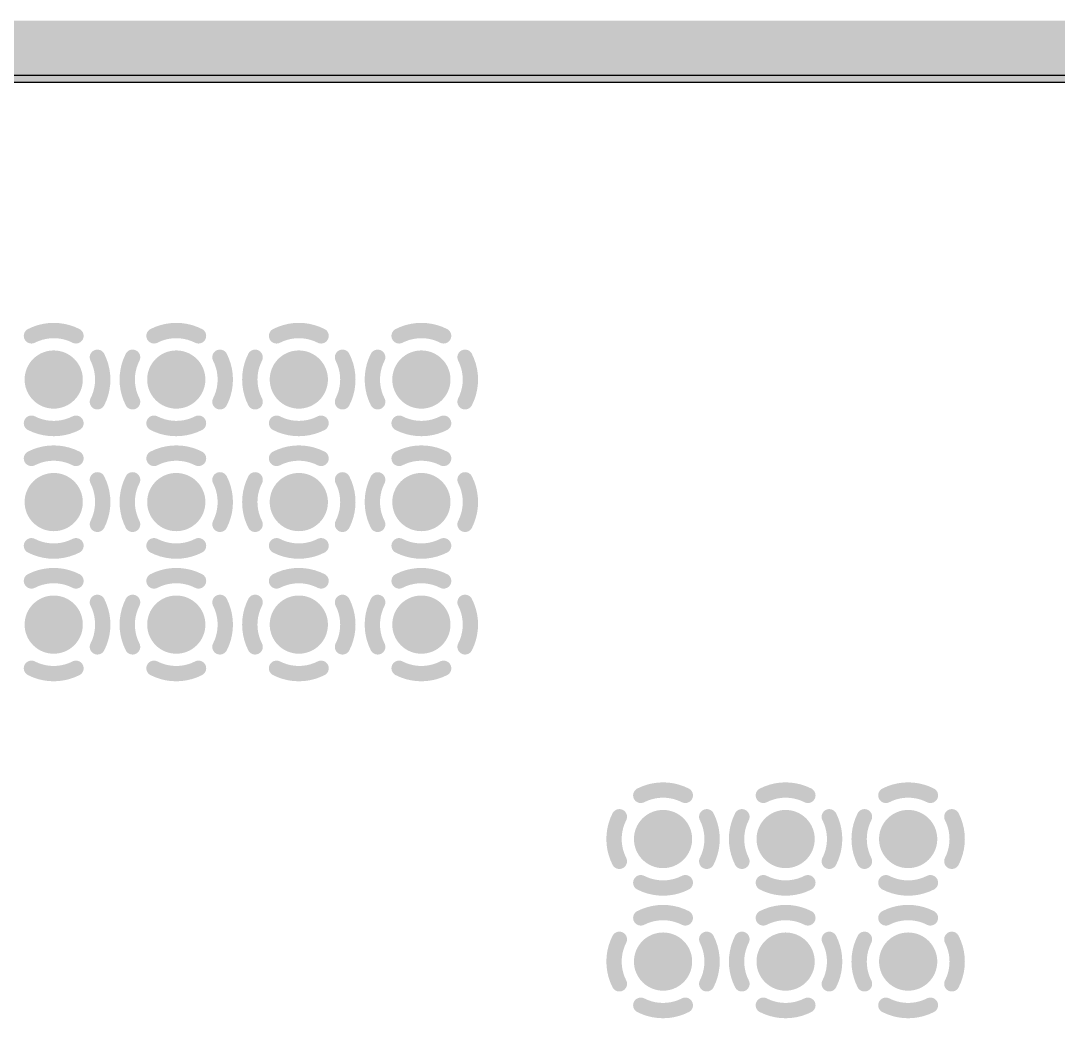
# Model space of a CAD drawing. Header units: millimetres. Extents: x 6.83 to 16.18, y 4.59 to 12.3.
# Drawn here: x 7.731 to 8.408, y 11.647 to 12.298 of the extents above; entities that cross this region are included whole.
import ezdxf

# ---------------------------------------------------------------- set-up
doc = ezdxf.new("R2010")
doc.units = ezdxf.units.MM
doc.header["$MEASUREMENT"] = 0
for name, color, linetype in [('BottomLayer', 5, 'Continuous'), ('BottomSolder', 6, 'Continuous'), ('InternalPlane1', 76, 'Continuous'), ('InternalPlane2', 16, 'Continuous'), ('KeepOutLayer', 6, 'Continuous'), ('Mechanical1', 6, 'Continuous'), ('MultiLayer', 9, 'Continuous'), ('TopLayer', 1, 'Continuous'), ('TopSolder', 216, 'Continuous'), ('ViaHoleLayer', 16, 'Continuous')]:
    doc.layers.add(name, color=color, linetype=linetype)

msp = doc.modelspace()

# ---------------------------------------------------------------- linework, layer by layer
at = {"layer": 'BottomLayer'}
msp.add_line((7.12465, 12.26238), (15.66562, 12.26238), dxfattribs=at)
at = {"layer": 'BottomLayer', "const_width": 0.015}
for points in [[(7.74524, 12.06376, 1), (7.76024, 12.06376, 1)], [(7.82524, 12.06376, 1), (7.84024, 12.06376, 1)], [(7.90524, 12.06376, 1), (7.92024, 12.06376, 1)], [(7.98524, 12.06376, 1), (8.00024, 12.06376, 1)], [(7.74524, 11.98376, 1), (7.76024, 11.98376, 1)], [(7.82524, 11.98376, 1), (7.84024, 11.98376, 1)], [(7.90524, 11.98376, 1), (7.92024, 11.98376, 1)], [(7.98524, 11.98376, 1), (8.00024, 11.98376, 1)], [(7.74524, 11.90376, 1), (7.76024, 11.90376, 1)], [(7.82524, 11.90376, 1), (7.84024, 11.90376, 1)], [(7.90524, 11.90376, 1), (7.92024, 11.90376, 1)], [(7.98524, 11.90376, 1), (8.00024, 11.90376, 1)], [(8.143, 11.76378, 1), (8.158, 11.76378, 1)], [(8.223, 11.76378, 1), (8.238, 11.76378, 1)], [(8.303, 11.76378, 1), (8.318, 11.76378, 1)], [(8.143, 11.68378, 1), (8.158, 11.68378, 1)], [(8.223, 11.68378, 1), (8.238, 11.68378, 1)], [(8.303, 11.68378, 1), (8.318, 11.68378, 1)]]:
    msp.add_lwpolyline(points, format="xyb", close=True, dxfattribs=at)
at = {"layer": 'BottomSolder', "const_width": 0.019}
for points in [[(7.74324, 12.06376, 1), (7.76224, 12.06376, 1)], [(7.82324, 12.06376, 1), (7.84224, 12.06376, 1)], [(7.90324, 12.06376, 1), (7.92224, 12.06376, 1)], [(7.98324, 12.06376, 1), (8.00224, 12.06376, 1)], [(7.74324, 11.98376, 1), (7.76224, 11.98376, 1)], [(7.82324, 11.98376, 1), (7.84224, 11.98376, 1)], [(7.90324, 11.98376, 1), (7.92224, 11.98376, 1)], [(7.98324, 11.98376, 1), (8.00224, 11.98376, 1)], [(7.74324, 11.90376, 1), (7.76224, 11.90376, 1)], [(7.82324, 11.90376, 1), (7.84224, 11.90376, 1)], [(7.90324, 11.90376, 1), (7.92224, 11.90376, 1)], [(7.98324, 11.90376, 1), (8.00224, 11.90376, 1)], [(8.141, 11.76378, 1), (8.16, 11.76378, 1)], [(8.221, 11.76378, 1), (8.24, 11.76378, 1)], [(8.301, 11.76378, 1), (8.32, 11.76378, 1)], [(8.141, 11.68378, 1), (8.16, 11.68378, 1)], [(8.221, 11.68378, 1), (8.24, 11.68378, 1)], [(8.301, 11.68378, 1), (8.32, 11.68378, 1)]]:
    msp.add_lwpolyline(points, format="xyb", close=True, dxfattribs=at)
at = {"layer": 'InternalPlane1'}
msp.add_line((7.12874, 12.25789), (15.66331, 12.25789), dxfattribs=at)
at = {"layer": 'InternalPlane1', "const_width": 0.04}
msp.add_lwpolyline([(7.10864, 12.27799), (15.67164, 12.27799)], dxfattribs=at)
at = {"layer": 'InternalPlane1', "const_width": 0.01}
for points in [[(7.73821, 12.09227, -0.240079), (7.76726, 12.09227)], [(7.81821, 12.09227, -0.240079), (7.84726, 12.09227)], [(7.89821, 12.09227, -0.240079), (7.92726, 12.09227)], [(7.97821, 12.09227, -0.240079), (8.00726, 12.09227)], [(7.78125, 12.07829, -0.240079), (7.78125, 12.04923)], [(7.80422, 12.04923, -0.240079), (7.80422, 12.07829)], [(7.86125, 12.07829, -0.240079), (7.86125, 12.04923)], [(7.88422, 12.04923, -0.240079), (7.88422, 12.07829)], [(7.94125, 12.07829, -0.240079), (7.94125, 12.04923)], [(7.96422, 12.04923, -0.240079), (7.96422, 12.07829)], [(8.02125, 12.07829, -0.240079), (8.02125, 12.04923)], [(7.76726, 12.03525, -0.240079), (7.73821, 12.03525)], [(7.84726, 12.03525, -0.240079), (7.81821, 12.03525)], [(7.92726, 12.03525, -0.240079), (7.89821, 12.03525)], [(8.00726, 12.03525, -0.240079), (7.97821, 12.03525)], [(7.73821, 12.01227, -0.240079), (7.76726, 12.01227)], [(7.81821, 12.01227, -0.240079), (7.84726, 12.01227)], [(7.89821, 12.01227, -0.240079), (7.92726, 12.01227)], [(7.97821, 12.01227, -0.240079), (8.00726, 12.01227)], [(7.78125, 11.99829, -0.240079), (7.78125, 11.96923)], [(7.80422, 11.96923, -0.240079), (7.80422, 11.99829)], [(7.86125, 11.99829, -0.240079), (7.86125, 11.96923)], [(7.88422, 11.96923, -0.240079), (7.88422, 11.99829)], [(7.94125, 11.99829, -0.240079), (7.94125, 11.96923)], [(7.96422, 11.96923, -0.240079), (7.96422, 11.99829)], [(8.02125, 11.99829, -0.240079), (8.02125, 11.96923)], [(7.76726, 11.95525, -0.240079), (7.73821, 11.95525)], [(7.84726, 11.95525, -0.240079), (7.81821, 11.95525)], [(7.92726, 11.95525, -0.240079), (7.89821, 11.95525)], [(8.00726, 11.95525, -0.240079), (7.97821, 11.95525)], [(7.73821, 11.93227, -0.240079), (7.76726, 11.93227)], [(7.81821, 11.93227, -0.240079), (7.84726, 11.93227)], [(7.89821, 11.93227, -0.240079), (7.92726, 11.93227)], [(7.97821, 11.93227, -0.240079), (8.00726, 11.93227)], [(7.78125, 11.91829, -0.240079), (7.78125, 11.88923)], [(7.80422, 11.88923, -0.240079), (7.80422, 11.91829)], [(7.86125, 11.91829, -0.240079), (7.86125, 11.88923)], [(7.88422, 11.88923, -0.240079), (7.88422, 11.91829)], [(7.94125, 11.91829, -0.240079), (7.94125, 11.88923)], [(7.96422, 11.88923, -0.240079), (7.96422, 11.91829)], [(8.02125, 11.91829, -0.240079), (8.02125, 11.88923)], [(7.76726, 11.87525, -0.240079), (7.73821, 11.87525)], [(7.84726, 11.87525, -0.240079), (7.81821, 11.87525)], [(7.92726, 11.87525, -0.240079), (7.89821, 11.87525)], [(8.00726, 11.87525, -0.240079), (7.97821, 11.87525)], [(8.13597, 11.79229, -0.240079), (8.16502, 11.79229)], [(8.21597, 11.79229, -0.240079), (8.24502, 11.79229)], [(8.29597, 11.79229, -0.240079), (8.32502, 11.79229)], [(8.12198, 11.74925, -0.240079), (8.12198, 11.77831)], [(8.17901, 11.77831, -0.240079), (8.17901, 11.74925)], [(8.20198, 11.74925, -0.240079), (8.20198, 11.77831)], [(8.25901, 11.77831, -0.240079), (8.25901, 11.74925)], [(8.28198, 11.74925, -0.240079), (8.28198, 11.77831)], [(8.33901, 11.77831, -0.240079), (8.33901, 11.74925)], [(8.16502, 11.73527, -0.240079), (8.13597, 11.73527)], [(8.24502, 11.73527, -0.240079), (8.21597, 11.73527)], [(8.32502, 11.73527, -0.240079), (8.29597, 11.73527)], [(8.13597, 11.71229, -0.240079), (8.16502, 11.71229)], [(8.21597, 11.71229, -0.240079), (8.24502, 11.71229)], [(8.29597, 11.71229, -0.240079), (8.32502, 11.71229)], [(8.12198, 11.66925, -0.240079), (8.12198, 11.69831)], [(8.17901, 11.69831, -0.240079), (8.17901, 11.66925)], [(8.20198, 11.66925, -0.240079), (8.20198, 11.69831)], [(8.25901, 11.69831, -0.240079), (8.25901, 11.66925)], [(8.28198, 11.66925, -0.240079), (8.28198, 11.69831)], [(8.33901, 11.69831, -0.240079), (8.33901, 11.66925)], [(8.16502, 11.65527, -0.240079), (8.13597, 11.65527)], [(8.24502, 11.65527, -0.240079), (8.21597, 11.65527)], [(8.32502, 11.65527, -0.240079), (8.29597, 11.65527)]]:
    msp.add_lwpolyline(points, format="xyb", dxfattribs=at)
at = {"layer": 'InternalPlane1', "const_width": 0.005}
for points in [[(7.73571, 12.09227, 1), (7.74071, 12.09227, 1)], [(7.76476, 12.09227, 1), (7.76976, 12.09227, 1)], [(7.81571, 12.09227, 1), (7.82071, 12.09227, 1)], [(7.84476, 12.09227, 1), (7.84976, 12.09227, 1)], [(7.89571, 12.09227, 1), (7.90071, 12.09227, 1)], [(7.92476, 12.09227, 1), (7.92976, 12.09227, 1)], [(7.97571, 12.09227, 1), (7.98071, 12.09227, 1)], [(8.00476, 12.09227, 1), (8.00976, 12.09227, 1)], [(7.77875, 12.07829, 1), (7.78375, 12.07829, 1)], [(7.80172, 12.07829, 1), (7.80672, 12.07829, 1)], [(7.85875, 12.07829, 1), (7.86375, 12.07829, 1)], [(7.88172, 12.07829, 1), (7.88672, 12.07829, 1)], [(7.93875, 12.07829, 1), (7.94375, 12.07829, 1)], [(7.96172, 12.07829, 1), (7.96672, 12.07829, 1)], [(8.01875, 12.07829, 1), (8.02375, 12.07829, 1)], [(7.77875, 12.04923, 1), (7.78375, 12.04923, 1)], [(7.80172, 12.04923, 1), (7.80672, 12.04923, 1)], [(7.85875, 12.04923, 1), (7.86375, 12.04923, 1)], [(7.88172, 12.04923, 1), (7.88672, 12.04923, 1)], [(7.93875, 12.04923, 1), (7.94375, 12.04923, 1)], [(7.96172, 12.04923, 1), (7.96672, 12.04923, 1)], [(8.01875, 12.04923, 1), (8.02375, 12.04923, 1)], [(7.73571, 12.03525, 1), (7.74071, 12.03525, 1)], [(7.76476, 12.03525, 1), (7.76976, 12.03525, 1)], [(7.81571, 12.03525, 1), (7.82071, 12.03525, 1)], [(7.84476, 12.03525, 1), (7.84976, 12.03525, 1)], [(7.89571, 12.03525, 1), (7.90071, 12.03525, 1)], [(7.92476, 12.03525, 1), (7.92976, 12.03525, 1)], [(7.97571, 12.03525, 1), (7.98071, 12.03525, 1)], [(8.00476, 12.03525, 1), (8.00976, 12.03525, 1)], [(7.73571, 12.01227, 1), (7.74071, 12.01227, 1)], [(7.76476, 12.01227, 1), (7.76976, 12.01227, 1)], [(7.81571, 12.01227, 1), (7.82071, 12.01227, 1)], [(7.84476, 12.01227, 1), (7.84976, 12.01227, 1)], [(7.89571, 12.01227, 1), (7.90071, 12.01227, 1)], [(7.92476, 12.01227, 1), (7.92976, 12.01227, 1)], [(7.97571, 12.01227, 1), (7.98071, 12.01227, 1)], [(8.00476, 12.01227, 1), (8.00976, 12.01227, 1)], [(7.77875, 11.99829, 1), (7.78375, 11.99829, 1)], [(7.80172, 11.99829, 1), (7.80672, 11.99829, 1)], [(7.85875, 11.99829, 1), (7.86375, 11.99829, 1)], [(7.88172, 11.99829, 1), (7.88672, 11.99829, 1)], [(7.93875, 11.99829, 1), (7.94375, 11.99829, 1)], [(7.96172, 11.99829, 1), (7.96672, 11.99829, 1)], [(8.01875, 11.99829, 1), (8.02375, 11.99829, 1)], [(7.77875, 11.96923, 1), (7.78375, 11.96923, 1)], [(7.80172, 11.96923, 1), (7.80672, 11.96923, 1)], [(7.85875, 11.96923, 1), (7.86375, 11.96923, 1)], [(7.88172, 11.96923, 1), (7.88672, 11.96923, 1)], [(7.93875, 11.96923, 1), (7.94375, 11.96923, 1)], [(7.96172, 11.96923, 1), (7.96672, 11.96923, 1)], [(8.01875, 11.96923, 1), (8.02375, 11.96923, 1)], [(7.73571, 11.95525, 1), (7.74071, 11.95525, 1)], [(7.76476, 11.95525, 1), (7.76976, 11.95525, 1)], [(7.81571, 11.95525, 1), (7.82071, 11.95525, 1)], [(7.84476, 11.95525, 1), (7.84976, 11.95525, 1)], [(7.89571, 11.95525, 1), (7.90071, 11.95525, 1)], [(7.92476, 11.95525, 1), (7.92976, 11.95525, 1)], [(7.97571, 11.95525, 1), (7.98071, 11.95525, 1)], [(8.00476, 11.95525, 1), (8.00976, 11.95525, 1)], [(7.73571, 11.93227, 1), (7.74071, 11.93227, 1)], [(7.76476, 11.93227, 1), (7.76976, 11.93227, 1)], [(7.81571, 11.93227, 1), (7.82071, 11.93227, 1)], [(7.84476, 11.93227, 1), (7.84976, 11.93227, 1)], [(7.89571, 11.93227, 1), (7.90071, 11.93227, 1)], [(7.92476, 11.93227, 1), (7.92976, 11.93227, 1)], [(7.97571, 11.93227, 1), (7.98071, 11.93227, 1)], [(8.00476, 11.93227, 1), (8.00976, 11.93227, 1)], [(7.77875, 11.91829, 1), (7.78375, 11.91829, 1)], [(7.80172, 11.91829, 1), (7.80672, 11.91829, 1)], [(7.85875, 11.91829, 1), (7.86375, 11.91829, 1)], [(7.88172, 11.91829, 1), (7.88672, 11.91829, 1)], [(7.93875, 11.91829, 1), (7.94375, 11.91829, 1)], [(7.96172, 11.91829, 1), (7.96672, 11.91829, 1)], [(8.01875, 11.91829, 1), (8.02375, 11.91829, 1)], [(7.77875, 11.88923, 1), (7.78375, 11.88923, 1)], [(7.80172, 11.88923, 1), (7.80672, 11.88923, 1)], [(7.85875, 11.88923, 1), (7.86375, 11.88923, 1)], [(7.88172, 11.88923, 1), (7.88672, 11.88923, 1)], [(7.93875, 11.88923, 1), (7.94375, 11.88923, 1)], [(7.96172, 11.88923, 1), (7.96672, 11.88923, 1)], [(8.01875, 11.88923, 1), (8.02375, 11.88923, 1)], [(7.73571, 11.87525, 1), (7.74071, 11.87525, 1)], [(7.76476, 11.87525, 1), (7.76976, 11.87525, 1)], [(7.81571, 11.87525, 1), (7.82071, 11.87525, 1)], [(7.84476, 11.87525, 1), (7.84976, 11.87525, 1)], [(7.89571, 11.87525, 1), (7.90071, 11.87525, 1)], [(7.92476, 11.87525, 1), (7.92976, 11.87525, 1)], [(7.97571, 11.87525, 1), (7.98071, 11.87525, 1)], [(8.00476, 11.87525, 1), (8.00976, 11.87525, 1)], [(8.13347, 11.79229, 1), (8.13847, 11.79229, 1)], [(8.16252, 11.79229, 1), (8.16752, 11.79229, 1)], [(8.21347, 11.79229, 1), (8.21847, 11.79229, 1)], [(8.24252, 11.79229, 1), (8.24752, 11.79229, 1)], [(8.29347, 11.79229, 1), (8.29847, 11.79229, 1)], [(8.32252, 11.79229, 1), (8.32752, 11.79229, 1)], [(8.11948, 11.77831, 1), (8.12448, 11.77831, 1)], [(8.17651, 11.77831, 1), (8.18151, 11.77831, 1)], [(8.19948, 11.77831, 1), (8.20448, 11.77831, 1)], [(8.25651, 11.77831, 1), (8.26151, 11.77831, 1)], [(8.27948, 11.77831, 1), (8.28448, 11.77831, 1)], [(8.33651, 11.77831, 1), (8.34151, 11.77831, 1)], [(8.11948, 11.74925, 1), (8.12448, 11.74925, 1)], [(8.17651, 11.74925, 1), (8.18151, 11.74925, 1)], [(8.19948, 11.74925, 1), (8.20448, 11.74925, 1)], [(8.25651, 11.74925, 1), (8.26151, 11.74925, 1)], [(8.27948, 11.74925, 1), (8.28448, 11.74925, 1)], [(8.33651, 11.74925, 1), (8.34151, 11.74925, 1)], [(8.13347, 11.73527, 1), (8.13847, 11.73527, 1)], [(8.16252, 11.73527, 1), (8.16752, 11.73527, 1)], [(8.21347, 11.73527, 1), (8.21847, 11.73527, 1)], [(8.24252, 11.73527, 1), (8.24752, 11.73527, 1)], [(8.29347, 11.73527, 1), (8.29847, 11.73527, 1)], [(8.32252, 11.73527, 1), (8.32752, 11.73527, 1)], [(8.13347, 11.71229, 1), (8.13847, 11.71229, 1)], [(8.16252, 11.71229, 1), (8.16752, 11.71229, 1)], [(8.21347, 11.71229, 1), (8.21847, 11.71229, 1)], [(8.24252, 11.71229, 1), (8.24752, 11.71229, 1)], [(8.29347, 11.71229, 1), (8.29847, 11.71229, 1)], [(8.32252, 11.71229, 1), (8.32752, 11.71229, 1)], [(8.11948, 11.69831, 1), (8.12448, 11.69831, 1)], [(8.17651, 11.69831, 1), (8.18151, 11.69831, 1)], [(8.19948, 11.69831, 1), (8.20448, 11.69831, 1)], [(8.25651, 11.69831, 1), (8.26151, 11.69831, 1)], [(8.27948, 11.69831, 1), (8.28448, 11.69831, 1)], [(8.33651, 11.69831, 1), (8.34151, 11.69831, 1)], [(8.11948, 11.66925, 1), (8.12448, 11.66925, 1)], [(8.17651, 11.66925, 1), (8.18151, 11.66925, 1)], [(8.19948, 11.66925, 1), (8.20448, 11.66925, 1)], [(8.25651, 11.66925, 1), (8.26151, 11.66925, 1)], [(8.27948, 11.66925, 1), (8.28448, 11.66925, 1)], [(8.33651, 11.66925, 1), (8.34151, 11.66925, 1)], [(8.13347, 11.65527, 1), (8.13847, 11.65527, 1)], [(8.16252, 11.65527, 1), (8.16752, 11.65527, 1)], [(8.21347, 11.65527, 1), (8.21847, 11.65527, 1)], [(8.24252, 11.65527, 1), (8.24752, 11.65527, 1)], [(8.29347, 11.65527, 1), (8.29847, 11.65527, 1)], [(8.32252, 11.65527, 1), (8.32752, 11.65527, 1)]]:
    msp.add_lwpolyline(points, format="xyb", close=True, dxfattribs=at)
at = {"layer": 'InternalPlane2'}
msp.add_line((7.12874, 12.25789), (15.66331, 12.25789), dxfattribs=at)
at = {"layer": 'InternalPlane2', "const_width": 0.04}
msp.add_lwpolyline([(7.10864, 12.27799), (15.67164, 12.27799)], dxfattribs=at)
at = {"layer": 'InternalPlane2', "const_width": 0.01}
for points in [[(7.73821, 12.09227, -0.240079), (7.76726, 12.09227)], [(7.81821, 12.09227, -0.240079), (7.84726, 12.09227)], [(7.89821, 12.09227, -0.240079), (7.92726, 12.09227)], [(7.97821, 12.09227, -0.240079), (8.00726, 12.09227)], [(7.78125, 12.07829, -0.240079), (7.78125, 12.04923)], [(7.80422, 12.04923, -0.240079), (7.80422, 12.07829)], [(7.86125, 12.07829, -0.240079), (7.86125, 12.04923)], [(7.88422, 12.04923, -0.240079), (7.88422, 12.07829)], [(7.94125, 12.07829, -0.240079), (7.94125, 12.04923)], [(7.96422, 12.04923, -0.240079), (7.96422, 12.07829)], [(8.02125, 12.07829, -0.240079), (8.02125, 12.04923)], [(7.76726, 12.03525, -0.240079), (7.73821, 12.03525)], [(7.84726, 12.03525, -0.240079), (7.81821, 12.03525)], [(7.92726, 12.03525, -0.240079), (7.89821, 12.03525)], [(8.00726, 12.03525, -0.240079), (7.97821, 12.03525)], [(7.73821, 12.01227, -0.240079), (7.76726, 12.01227)], [(7.81821, 12.01227, -0.240079), (7.84726, 12.01227)], [(7.89821, 12.01227, -0.240079), (7.92726, 12.01227)], [(7.97821, 12.01227, -0.240079), (8.00726, 12.01227)], [(7.78125, 11.99829, -0.240079), (7.78125, 11.96923)], [(7.80422, 11.96923, -0.240079), (7.80422, 11.99829)], [(7.86125, 11.99829, -0.240079), (7.86125, 11.96923)], [(7.88422, 11.96923, -0.240079), (7.88422, 11.99829)], [(7.94125, 11.99829, -0.240079), (7.94125, 11.96923)], [(7.96422, 11.96923, -0.240079), (7.96422, 11.99829)], [(8.02125, 11.99829, -0.240079), (8.02125, 11.96923)], [(7.76726, 11.95525, -0.240079), (7.73821, 11.95525)], [(7.84726, 11.95525, -0.240079), (7.81821, 11.95525)], [(7.92726, 11.95525, -0.240079), (7.89821, 11.95525)], [(8.00726, 11.95525, -0.240079), (7.97821, 11.95525)], [(7.73821, 11.93227, -0.240079), (7.76726, 11.93227)], [(7.81821, 11.93227, -0.240079), (7.84726, 11.93227)], [(7.89821, 11.93227, -0.240079), (7.92726, 11.93227)], [(7.97821, 11.93227, -0.240079), (8.00726, 11.93227)], [(7.78125, 11.91829, -0.240079), (7.78125, 11.88923)], [(7.80422, 11.88923, -0.240079), (7.80422, 11.91829)], [(7.86125, 11.91829, -0.240079), (7.86125, 11.88923)], [(7.88422, 11.88923, -0.240079), (7.88422, 11.91829)], [(7.94125, 11.91829, -0.240079), (7.94125, 11.88923)], [(7.96422, 11.88923, -0.240079), (7.96422, 11.91829)], [(8.02125, 11.91829, -0.240079), (8.02125, 11.88923)], [(7.76726, 11.87525, -0.240079), (7.73821, 11.87525)], [(7.84726, 11.87525, -0.240079), (7.81821, 11.87525)], [(7.92726, 11.87525, -0.240079), (7.89821, 11.87525)], [(8.00726, 11.87525, -0.240079), (7.97821, 11.87525)], [(8.13597, 11.79229, -0.240079), (8.16502, 11.79229)], [(8.21597, 11.79229, -0.240079), (8.24502, 11.79229)], [(8.29597, 11.79229, -0.240079), (8.32502, 11.79229)], [(8.12198, 11.74925, -0.240079), (8.12198, 11.77831)], [(8.17901, 11.77831, -0.240079), (8.17901, 11.74925)], [(8.20198, 11.74925, -0.240079), (8.20198, 11.77831)], [(8.25901, 11.77831, -0.240079), (8.25901, 11.74925)], [(8.28198, 11.74925, -0.240079), (8.28198, 11.77831)], [(8.33901, 11.77831, -0.240079), (8.33901, 11.74925)], [(8.16502, 11.73527, -0.240079), (8.13597, 11.73527)], [(8.24502, 11.73527, -0.240079), (8.21597, 11.73527)], [(8.32502, 11.73527, -0.240079), (8.29597, 11.73527)], [(8.13597, 11.71229, -0.240079), (8.16502, 11.71229)], [(8.21597, 11.71229, -0.240079), (8.24502, 11.71229)], [(8.29597, 11.71229, -0.240079), (8.32502, 11.71229)], [(8.12198, 11.66925, -0.240079), (8.12198, 11.69831)], [(8.17901, 11.69831, -0.240079), (8.17901, 11.66925)], [(8.20198, 11.66925, -0.240079), (8.20198, 11.69831)], [(8.25901, 11.69831, -0.240079), (8.25901, 11.66925)], [(8.28198, 11.66925, -0.240079), (8.28198, 11.69831)], [(8.33901, 11.69831, -0.240079), (8.33901, 11.66925)], [(8.16502, 11.65527, -0.240079), (8.13597, 11.65527)], [(8.24502, 11.65527, -0.240079), (8.21597, 11.65527)], [(8.32502, 11.65527, -0.240079), (8.29597, 11.65527)]]:
    msp.add_lwpolyline(points, format="xyb", dxfattribs=at)
at = {"layer": 'InternalPlane2', "const_width": 0.005}
for points in [[(7.73571, 12.09227, 1), (7.74071, 12.09227, 1)], [(7.76476, 12.09227, 1), (7.76976, 12.09227, 1)], [(7.81571, 12.09227, 1), (7.82071, 12.09227, 1)], [(7.84476, 12.09227, 1), (7.84976, 12.09227, 1)], [(7.89571, 12.09227, 1), (7.90071, 12.09227, 1)], [(7.92476, 12.09227, 1), (7.92976, 12.09227, 1)], [(7.97571, 12.09227, 1), (7.98071, 12.09227, 1)], [(8.00476, 12.09227, 1), (8.00976, 12.09227, 1)], [(7.77875, 12.07829, 1), (7.78375, 12.07829, 1)], [(7.80172, 12.07829, 1), (7.80672, 12.07829, 1)], [(7.85875, 12.07829, 1), (7.86375, 12.07829, 1)], [(7.88172, 12.07829, 1), (7.88672, 12.07829, 1)], [(7.93875, 12.07829, 1), (7.94375, 12.07829, 1)], [(7.96172, 12.07829, 1), (7.96672, 12.07829, 1)], [(8.01875, 12.07829, 1), (8.02375, 12.07829, 1)], [(7.77875, 12.04923, 1), (7.78375, 12.04923, 1)], [(7.80172, 12.04923, 1), (7.80672, 12.04923, 1)], [(7.85875, 12.04923, 1), (7.86375, 12.04923, 1)], [(7.88172, 12.04923, 1), (7.88672, 12.04923, 1)], [(7.93875, 12.04923, 1), (7.94375, 12.04923, 1)], [(7.96172, 12.04923, 1), (7.96672, 12.04923, 1)], [(8.01875, 12.04923, 1), (8.02375, 12.04923, 1)], [(7.73571, 12.03525, 1), (7.74071, 12.03525, 1)], [(7.76476, 12.03525, 1), (7.76976, 12.03525, 1)], [(7.81571, 12.03525, 1), (7.82071, 12.03525, 1)], [(7.84476, 12.03525, 1), (7.84976, 12.03525, 1)], [(7.89571, 12.03525, 1), (7.90071, 12.03525, 1)], [(7.92476, 12.03525, 1), (7.92976, 12.03525, 1)], [(7.97571, 12.03525, 1), (7.98071, 12.03525, 1)], [(8.00476, 12.03525, 1), (8.00976, 12.03525, 1)], [(7.73571, 12.01227, 1), (7.74071, 12.01227, 1)], [(7.76476, 12.01227, 1), (7.76976, 12.01227, 1)], [(7.81571, 12.01227, 1), (7.82071, 12.01227, 1)], [(7.84476, 12.01227, 1), (7.84976, 12.01227, 1)], [(7.89571, 12.01227, 1), (7.90071, 12.01227, 1)], [(7.92476, 12.01227, 1), (7.92976, 12.01227, 1)], [(7.97571, 12.01227, 1), (7.98071, 12.01227, 1)], [(8.00476, 12.01227, 1), (8.00976, 12.01227, 1)], [(7.77875, 11.99829, 1), (7.78375, 11.99829, 1)], [(7.80172, 11.99829, 1), (7.80672, 11.99829, 1)], [(7.85875, 11.99829, 1), (7.86375, 11.99829, 1)], [(7.88172, 11.99829, 1), (7.88672, 11.99829, 1)], [(7.93875, 11.99829, 1), (7.94375, 11.99829, 1)], [(7.96172, 11.99829, 1), (7.96672, 11.99829, 1)], [(8.01875, 11.99829, 1), (8.02375, 11.99829, 1)], [(7.77875, 11.96923, 1), (7.78375, 11.96923, 1)], [(7.80172, 11.96923, 1), (7.80672, 11.96923, 1)], [(7.85875, 11.96923, 1), (7.86375, 11.96923, 1)], [(7.88172, 11.96923, 1), (7.88672, 11.96923, 1)], [(7.93875, 11.96923, 1), (7.94375, 11.96923, 1)], [(7.96172, 11.96923, 1), (7.96672, 11.96923, 1)], [(8.01875, 11.96923, 1), (8.02375, 11.96923, 1)], [(7.73571, 11.95525, 1), (7.74071, 11.95525, 1)], [(7.76476, 11.95525, 1), (7.76976, 11.95525, 1)], [(7.81571, 11.95525, 1), (7.82071, 11.95525, 1)], [(7.84476, 11.95525, 1), (7.84976, 11.95525, 1)], [(7.89571, 11.95525, 1), (7.90071, 11.95525, 1)], [(7.92476, 11.95525, 1), (7.92976, 11.95525, 1)], [(7.97571, 11.95525, 1), (7.98071, 11.95525, 1)], [(8.00476, 11.95525, 1), (8.00976, 11.95525, 1)], [(7.73571, 11.93227, 1), (7.74071, 11.93227, 1)], [(7.76476, 11.93227, 1), (7.76976, 11.93227, 1)], [(7.81571, 11.93227, 1), (7.82071, 11.93227, 1)], [(7.84476, 11.93227, 1), (7.84976, 11.93227, 1)], [(7.89571, 11.93227, 1), (7.90071, 11.93227, 1)], [(7.92476, 11.93227, 1), (7.92976, 11.93227, 1)], [(7.97571, 11.93227, 1), (7.98071, 11.93227, 1)], [(8.00476, 11.93227, 1), (8.00976, 11.93227, 1)], [(7.77875, 11.91829, 1), (7.78375, 11.91829, 1)], [(7.80172, 11.91829, 1), (7.80672, 11.91829, 1)], [(7.85875, 11.91829, 1), (7.86375, 11.91829, 1)], [(7.88172, 11.91829, 1), (7.88672, 11.91829, 1)], [(7.93875, 11.91829, 1), (7.94375, 11.91829, 1)], [(7.96172, 11.91829, 1), (7.96672, 11.91829, 1)], [(8.01875, 11.91829, 1), (8.02375, 11.91829, 1)], [(7.77875, 11.88923, 1), (7.78375, 11.88923, 1)], [(7.80172, 11.88923, 1), (7.80672, 11.88923, 1)], [(7.85875, 11.88923, 1), (7.86375, 11.88923, 1)], [(7.88172, 11.88923, 1), (7.88672, 11.88923, 1)], [(7.93875, 11.88923, 1), (7.94375, 11.88923, 1)], [(7.96172, 11.88923, 1), (7.96672, 11.88923, 1)], [(8.01875, 11.88923, 1), (8.02375, 11.88923, 1)], [(7.73571, 11.87525, 1), (7.74071, 11.87525, 1)], [(7.76476, 11.87525, 1), (7.76976, 11.87525, 1)], [(7.81571, 11.87525, 1), (7.82071, 11.87525, 1)], [(7.84476, 11.87525, 1), (7.84976, 11.87525, 1)], [(7.89571, 11.87525, 1), (7.90071, 11.87525, 1)], [(7.92476, 11.87525, 1), (7.92976, 11.87525, 1)], [(7.97571, 11.87525, 1), (7.98071, 11.87525, 1)], [(8.00476, 11.87525, 1), (8.00976, 11.87525, 1)], [(8.13347, 11.79229, 1), (8.13847, 11.79229, 1)], [(8.16252, 11.79229, 1), (8.16752, 11.79229, 1)], [(8.21347, 11.79229, 1), (8.21847, 11.79229, 1)], [(8.24252, 11.79229, 1), (8.24752, 11.79229, 1)], [(8.29347, 11.79229, 1), (8.29847, 11.79229, 1)], [(8.32252, 11.79229, 1), (8.32752, 11.79229, 1)], [(8.11948, 11.77831, 1), (8.12448, 11.77831, 1)], [(8.17651, 11.77831, 1), (8.18151, 11.77831, 1)], [(8.19948, 11.77831, 1), (8.20448, 11.77831, 1)], [(8.25651, 11.77831, 1), (8.26151, 11.77831, 1)], [(8.27948, 11.77831, 1), (8.28448, 11.77831, 1)], [(8.33651, 11.77831, 1), (8.34151, 11.77831, 1)], [(8.11948, 11.74925, 1), (8.12448, 11.74925, 1)], [(8.17651, 11.74925, 1), (8.18151, 11.74925, 1)], [(8.19948, 11.74925, 1), (8.20448, 11.74925, 1)], [(8.25651, 11.74925, 1), (8.26151, 11.74925, 1)], [(8.27948, 11.74925, 1), (8.28448, 11.74925, 1)], [(8.33651, 11.74925, 1), (8.34151, 11.74925, 1)], [(8.13347, 11.73527, 1), (8.13847, 11.73527, 1)], [(8.16252, 11.73527, 1), (8.16752, 11.73527, 1)], [(8.21347, 11.73527, 1), (8.21847, 11.73527, 1)], [(8.24252, 11.73527, 1), (8.24752, 11.73527, 1)], [(8.29347, 11.73527, 1), (8.29847, 11.73527, 1)], [(8.32252, 11.73527, 1), (8.32752, 11.73527, 1)], [(8.13347, 11.71229, 1), (8.13847, 11.71229, 1)], [(8.16252, 11.71229, 1), (8.16752, 11.71229, 1)], [(8.21347, 11.71229, 1), (8.21847, 11.71229, 1)], [(8.24252, 11.71229, 1), (8.24752, 11.71229, 1)], [(8.29347, 11.71229, 1), (8.29847, 11.71229, 1)], [(8.32252, 11.71229, 1), (8.32752, 11.71229, 1)], [(8.11948, 11.69831, 1), (8.12448, 11.69831, 1)], [(8.17651, 11.69831, 1), (8.18151, 11.69831, 1)], [(8.19948, 11.69831, 1), (8.20448, 11.69831, 1)], [(8.25651, 11.69831, 1), (8.26151, 11.69831, 1)], [(8.27948, 11.69831, 1), (8.28448, 11.69831, 1)], [(8.33651, 11.69831, 1), (8.34151, 11.69831, 1)], [(8.11948, 11.66925, 1), (8.12448, 11.66925, 1)], [(8.17651, 11.66925, 1), (8.18151, 11.66925, 1)], [(8.19948, 11.66925, 1), (8.20448, 11.66925, 1)], [(8.25651, 11.66925, 1), (8.26151, 11.66925, 1)], [(8.27948, 11.66925, 1), (8.28448, 11.66925, 1)], [(8.33651, 11.66925, 1), (8.34151, 11.66925, 1)], [(8.13347, 11.65527, 1), (8.13847, 11.65527, 1)], [(8.16252, 11.65527, 1), (8.16752, 11.65527, 1)], [(8.21347, 11.65527, 1), (8.21847, 11.65527, 1)], [(8.24252, 11.65527, 1), (8.24752, 11.65527, 1)], [(8.29347, 11.65527, 1), (8.29847, 11.65527, 1)], [(8.32252, 11.65527, 1), (8.32752, 11.65527, 1)]]:
    msp.add_lwpolyline(points, format="xyb", close=True, dxfattribs=at)
at = {"layer": 'KeepOutLayer', "const_width": 0.01}
for points in [[(7.10864, 12.27799), (15.67164, 12.27799)], [(7.10936, 12.27767), (15.67235, 12.27767)]]:
    msp.add_lwpolyline(points, dxfattribs=at)
at = {"layer": 'Mechanical1', "const_width": 0.01}
msp.add_lwpolyline([(7.10936, 12.27767), (15.67235, 12.27767)], dxfattribs=at)
at = {"layer": 'MultiLayer', "const_width": 0.015}
for points in [[(7.74524, 12.06376, 1), (7.76024, 12.06376, 1)], [(7.82524, 12.06376, 1), (7.84024, 12.06376, 1)], [(7.90524, 12.06376, 1), (7.92024, 12.06376, 1)], [(7.98524, 12.06376, 1), (8.00024, 12.06376, 1)], [(7.74524, 11.98376, 1), (7.76024, 11.98376, 1)], [(7.82524, 11.98376, 1), (7.84024, 11.98376, 1)], [(7.90524, 11.98376, 1), (7.92024, 11.98376, 1)], [(7.98524, 11.98376, 1), (8.00024, 11.98376, 1)], [(7.74524, 11.90376, 1), (7.76024, 11.90376, 1)], [(7.82524, 11.90376, 1), (7.84024, 11.90376, 1)], [(7.90524, 11.90376, 1), (7.92024, 11.90376, 1)], [(7.98524, 11.90376, 1), (8.00024, 11.90376, 1)], [(8.143, 11.76378, 1), (8.158, 11.76378, 1)], [(8.223, 11.76378, 1), (8.238, 11.76378, 1)], [(8.303, 11.76378, 1), (8.318, 11.76378, 1)], [(8.143, 11.68378, 1), (8.158, 11.68378, 1)], [(8.223, 11.68378, 1), (8.238, 11.68378, 1)], [(8.303, 11.68378, 1), (8.318, 11.68378, 1)]]:
    msp.add_lwpolyline(points, format="xyb", close=True, dxfattribs=at)
at = {"layer": 'TopLayer'}
msp.add_line((7.39813, 12.26238), (15.48113, 12.26238), dxfattribs=at)
at = {"layer": 'TopLayer', "const_width": 0.015}
for points in [[(7.74524, 12.06376, 1), (7.76024, 12.06376, 1)], [(7.82524, 12.06376, 1), (7.84024, 12.06376, 1)], [(7.90524, 12.06376, 1), (7.92024, 12.06376, 1)], [(7.98524, 12.06376, 1), (8.00024, 12.06376, 1)], [(7.74524, 11.98376, 1), (7.76024, 11.98376, 1)], [(7.82524, 11.98376, 1), (7.84024, 11.98376, 1)], [(7.90524, 11.98376, 1), (7.92024, 11.98376, 1)], [(7.98524, 11.98376, 1), (8.00024, 11.98376, 1)], [(7.74524, 11.90376, 1), (7.76024, 11.90376, 1)], [(7.82524, 11.90376, 1), (7.84024, 11.90376, 1)], [(7.90524, 11.90376, 1), (7.92024, 11.90376, 1)], [(7.98524, 11.90376, 1), (8.00024, 11.90376, 1)], [(8.143, 11.76378, 1), (8.158, 11.76378, 1)], [(8.223, 11.76378, 1), (8.238, 11.76378, 1)], [(8.303, 11.76378, 1), (8.318, 11.76378, 1)], [(8.143, 11.68378, 1), (8.158, 11.68378, 1)], [(8.223, 11.68378, 1), (8.238, 11.68378, 1)], [(8.303, 11.68378, 1), (8.318, 11.68378, 1)]]:
    msp.add_lwpolyline(points, format="xyb", close=True, dxfattribs=at)
at = {"layer": 'TopSolder', "const_width": 0.019}
for points in [[(7.74324, 12.06376, 1), (7.76224, 12.06376, 1)], [(7.82324, 12.06376, 1), (7.84224, 12.06376, 1)], [(7.90324, 12.06376, 1), (7.92224, 12.06376, 1)], [(7.98324, 12.06376, 1), (8.00224, 12.06376, 1)], [(7.74324, 11.98376, 1), (7.76224, 11.98376, 1)], [(7.82324, 11.98376, 1), (7.84224, 11.98376, 1)], [(7.90324, 11.98376, 1), (7.92224, 11.98376, 1)], [(7.98324, 11.98376, 1), (8.00224, 11.98376, 1)], [(7.74324, 11.90376, 1), (7.76224, 11.90376, 1)], [(7.82324, 11.90376, 1), (7.84224, 11.90376, 1)], [(7.90324, 11.90376, 1), (7.92224, 11.90376, 1)], [(7.98324, 11.90376, 1), (8.00224, 11.90376, 1)], [(8.141, 11.76378, 1), (8.16, 11.76378, 1)], [(8.221, 11.76378, 1), (8.24, 11.76378, 1)], [(8.301, 11.76378, 1), (8.32, 11.76378, 1)], [(8.141, 11.68378, 1), (8.16, 11.68378, 1)], [(8.221, 11.68378, 1), (8.24, 11.68378, 1)], [(8.301, 11.68378, 1), (8.32, 11.68378, 1)]]:
    msp.add_lwpolyline(points, format="xyb", close=True, dxfattribs=at)
at = {"layer": 'ViaHoleLayer', "const_width": 0.007}
for points in [[(7.74924, 12.06376, 1), (7.75624, 12.06376, 1)], [(7.82924, 12.06376, 1), (7.83624, 12.06376, 1)], [(7.90924, 12.06376, 1), (7.91624, 12.06376, 1)], [(7.98924, 12.06376, 1), (7.99624, 12.06376, 1)], [(7.74924, 11.98376, 1), (7.75624, 11.98376, 1)], [(7.82924, 11.98376, 1), (7.83624, 11.98376, 1)], [(7.90924, 11.98376, 1), (7.91624, 11.98376, 1)], [(7.98924, 11.98376, 1), (7.99624, 11.98376, 1)], [(7.74924, 11.90376, 1), (7.75624, 11.90376, 1)], [(7.82924, 11.90376, 1), (7.83624, 11.90376, 1)], [(7.90924, 11.90376, 1), (7.91624, 11.90376, 1)], [(7.98924, 11.90376, 1), (7.99624, 11.90376, 1)], [(8.147, 11.76378, 1), (8.154, 11.76378, 1)], [(8.227, 11.76378, 1), (8.234, 11.76378, 1)], [(8.307, 11.76378, 1), (8.314, 11.76378, 1)], [(8.147, 11.68378, 1), (8.154, 11.68378, 1)], [(8.227, 11.68378, 1), (8.234, 11.68378, 1)], [(8.307, 11.68378, 1), (8.314, 11.68378, 1)]]:
    msp.add_lwpolyline(points, format="xyb", close=True, dxfattribs=at)

doc.saveas('drawing.dxf')
